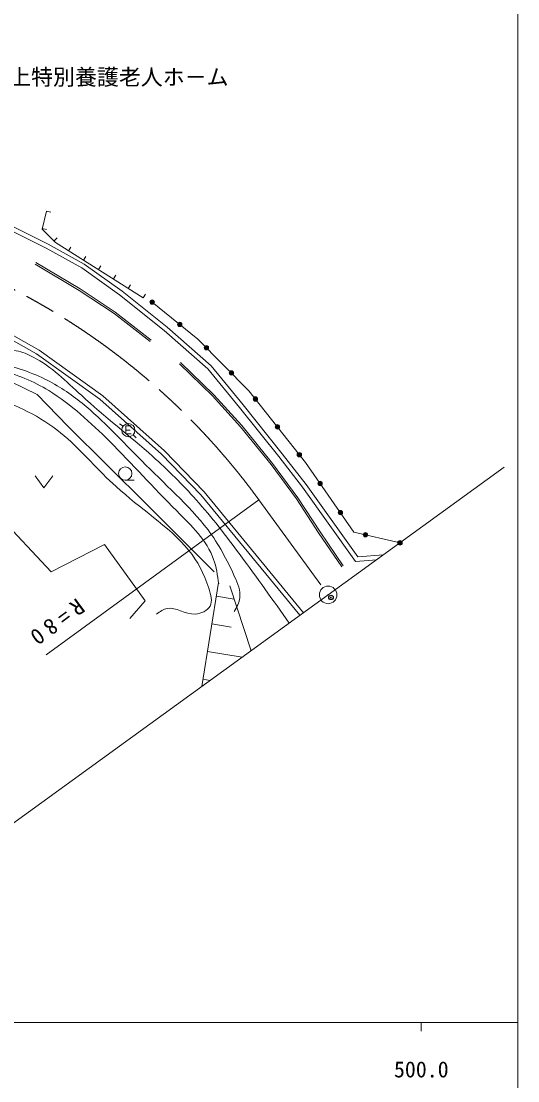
# Model space of a CAD drawing. Units: millimetres, scale not verified. Extents: x 40000 to 680000, y 20000 to 380000.
# Drawn here: x 522396 to 579000, y 198357 to 319199 of the extents above; entities that cross this region are included whole.
import ezdxf
from ezdxf.enums import TextEntityAlignment as Align

# ---------------------------------------------------------------- set-up
doc = ezdxf.new("R2010")
doc.units = ezdxf.units.MM
doc.header["$LTSCALE"] = 1000
doc.header["$PDMODE"] = 32
doc.header["$PDSIZE"] = 500
doc.linetypes.add('CHAIN', pattern=[18.5, 12, -1.5, 3.5, -1.5])
for name, color, linetype, lineweight in [('M-BGD', 7, 'Continuous', 13), ('M-BMK', 2, 'CHAIN', 13), ('M-BMK-SRVR', 3, 'Continuous', 13), ('M-STR-HTXT', 7, 'Continuous', 13), ('M-TTL-BAND', 7, 'Continuous', 13)]:
    doc.layers.add(name, color=color, linetype=linetype, lineweight=lineweight)
doc.layers.add('M-OTRS', color=6, linetype='Continuous')
doc.styles.add('ＭＳ ゴシック', font='')
doc.styles.get('ＭＳ ゴシック').set_extended_font_data('MS Gothic')

msp = doc.modelspace()

# ---------------------------------------------------------------- linework, layer by layer
at = {"layer": 'M-BGD'}
for p, q in [((525275, 297524), (524767, 295492)), ((525275, 297524), (525760, 297402)), ((519419, 296216), (525238, 293325)), ((519628, 296670), (525470, 293768)), ((524767, 295492), (526291, 293968)), ((524787, 295573), (525272, 295451)), ((525470, 293768), (529575, 291505)), ((526130, 294129), (526483, 294482)), ((526291, 293968), (536306, 287654)), ((525238, 293325), (529307, 291081)), ((527799, 293016), (528066, 293439)), ((523969, 291498), (529009, 288494)), ((524072, 291670), (529116, 288663)), ((529501, 291944), (529767, 292367)), ((529575, 291505), (533907, 288400)), ((531202, 290871), (531469, 291294)), ((529307, 291081), (533605, 288001)), ((532903, 289799), (533170, 290222)), ((534605, 288726), (534871, 289149)), ((529009, 288494), (532977, 285861)), ((529116, 288663), (533094, 286023)), ((533605, 288001), (538702, 283937)), ((533907, 288400), (539023, 284320)), ((536306, 287654), (536573, 288077)), ((537322, 287165), (542547, 282933)), ((517694, 285445), (524426, 281693)), ((532977, 285861), (537094, 282671)), ((533094, 286023), (537216, 282830)), ((517485, 284990), (524157, 281271)), ((539023, 284320), (544045, 279911)), ((538702, 283937), (543684, 279563)), ((542547, 282933), (548353, 277054)), ((524426, 281693), (531690, 276465)), ((524157, 281271), (531377, 276075)), ((540432, 280113), (544214, 276466)), ((540570, 280257), (544358, 276605)), ((543684, 279563), (547297, 275151)), ((544045, 279911), (547688, 275462)), ((519295, 279022), (524229, 276622)), ((548353, 277054), (554812, 268854)), ((524229, 276622), (527714, 273001)), ((531377, 276075), (538377, 269840)), ((531690, 276465), (538724, 270201)), ((544214, 276466), (547400, 272943)), ((544358, 276605), (547552, 273073)), ((547297, 275151), (551747, 269560)), ((547688, 275462), (552142, 269867)), ((534003, 273004), (533597, 273297)), ((525813, 256384), (510377, 272906)), ((527714, 273001), (536768, 264038)), ((534911, 273045), (534311, 273045)), ((534311, 273045), (534311, 272145)), ((534311, 272565), (534821, 272565)), ((534311, 272145), (534911, 272145)), ((535150, 272044), (535509, 271696)), ((547400, 272943), (550886, 268641)), ((547552, 273073), (551044, 268763)), ((538377, 269840), (542862, 265191)), ((538724, 270201), (543236, 265524)), ((551747, 269560), (554461, 266061)), ((552142, 269867), (554863, 266360)), ((550886, 268641), (553779, 264710)), ((551044, 268763), (553943, 264824)), ((554812, 268854), (560328, 260943)), ((523993, 267347), (524993, 265987)), ((524993, 265987), (525993, 267347)), ((534257, 266852), (535257, 266852)), ((554461, 266061), (560509, 257580)), ((554863, 266360), (560750, 258102)), ((542862, 265191), (554166, 251444)), ((543236, 265524), (554572, 251738)), ((553779, 264710), (556301, 260841)), ((553943, 264824), (556466, 260954)), ((536768, 264038), (544372, 256384)), ((556301, 260841), (558934, 256984)), ((556466, 260954), (559099, 257097)), ((560328, 260943), (565574, 259711)), ((531879, 259507), (525813, 256384)), ((536541, 253079), (531879, 259507)), ((560509, 257580), (562917, 257786)), ((560750, 258102), (563702, 258355)), ((542981, 243338), (544897, 255191)), ((546163, 254802), (548594, 247405)), ((534776, 251087), (536541, 253079)), ((544643, 253615), (546660, 253288)), ((544133, 250462), (546323, 250108)), ((543623, 247310), (547579, 246670)), ((543113, 244157), (543929, 244025))]:
    msp.add_line(p, q, dxfattribs=at)
for centre, radius in [((537322, 287165), 250), ((537322, 287165), 220), ((537322, 287165), 190), ((537322, 287165), 160), ((537322, 287165), 130), ((537322, 287165), 100), ((537322, 287165), 70), ((537322, 287165), 40), ((537322, 287165), 10), ((540466, 284619), 250), ((540466, 284619), 220), ((540466, 284619), 190), ((540466, 284619), 160), ((540466, 284619), 130), ((540466, 284619), 100), ((540466, 284619), 70), ((540466, 284619), 40), ((540466, 284619), 10), ((543508, 281960), 250), ((543508, 281960), 220), ((543508, 281960), 190), ((543508, 281960), 160), ((543508, 281960), 130), ((543508, 281960), 100), ((543508, 281960), 70), ((543508, 281960), 40), ((543508, 281960), 10), ((546351, 279082), 250), ((546351, 279082), 220), ((546351, 279082), 190), ((546351, 279082), 160), ((546351, 279082), 130), ((546351, 279082), 100), ((546351, 279082), 70), ((546351, 279082), 40), ((546351, 279082), 10), ((549094, 276114), 250), ((549094, 276114), 220), ((549094, 276114), 190), ((549094, 276114), 160), ((549094, 276114), 130), ((549094, 276114), 100), ((549094, 276114), 70), ((549094, 276114), 40), ((549094, 276114), 10), ((534611, 272565), 750), ((551597, 272936), 250), ((551597, 272936), 220), ((551597, 272936), 190), ((551597, 272936), 160), ((551597, 272936), 130), ((551597, 272936), 100), ((551597, 272936), 70), ((551597, 272936), 40), ((551597, 272936), 10), ((554100, 269758), 250), ((554100, 269758), 220), ((554100, 269758), 190), ((554100, 269758), 160), ((554100, 269758), 130), ((554100, 269758), 100), ((554100, 269758), 70), ((554100, 269758), 40), ((554100, 269758), 10), ((534257, 267612), 760), ((556468, 266479), 250), ((556468, 266479), 220), ((556468, 266479), 190), ((556468, 266479), 160), ((556468, 266479), 130), ((556468, 266479), 100), ((556468, 266479), 70), ((556468, 266479), 40), ((556468, 266479), 10), ((558782, 263160), 250), ((558782, 263160), 220), ((558782, 263160), 190), ((558782, 263160), 160), ((558782, 263160), 130), ((558782, 263160), 100), ((558782, 263160), 70), ((558782, 263160), 40), ((558782, 263160), 10), ((561636, 260636), 250), ((561636, 260636), 220), ((561636, 260636), 190), ((561636, 260636), 160), ((561636, 260636), 130), ((561636, 260636), 100), ((561636, 260636), 70), ((561636, 260636), 40), ((561636, 260636), 10), ((565574, 259711), 250), ((565574, 259711), 220), ((565574, 259711), 190), ((565574, 259711), 160), ((565574, 259711), 130), ((565574, 259711), 100), ((565574, 259711), 70), ((565574, 259711), 40), ((565574, 259711), 10)]:
    msp.add_circle(centre, radius, dxfattribs=at)
for points, knots in [([(505941, 282919), (506575, 282501), (507209, 282083), (507887, 281832), (509680, 281170), (511785, 281672), (513772, 281606), (515710, 281541), (517536, 280936), (519385, 280384), (521338, 279848), (523285, 279276), (525089, 278392), (526603, 277642), (528019, 276686), (529344, 275631), (531792, 273644), (533872, 271283), (536134, 269067), (538692, 266463), (541423, 264072), (543693, 261191), (544878, 259567), (545849, 257815), (546726, 255849), (547079, 255059), (547417, 254234), (547315, 253450), (547244, 252907), (546963, 252384), (546681, 251861)], [0, 0, 0, 0, 1, 1, 1, 2, 2, 2, 3, 3, 3, 4, 4, 4, 5, 5, 5, 6, 6, 6, 7, 7, 7, 8, 8, 8, 9, 9, 9, 10, 10, 10, 10]), ([(517077, 282598), (517380, 282304), (517684, 282010), (518027, 281828), (519097, 281260), (520554, 281771), (521830, 281602), (522525, 281510), (523166, 281215), (523776, 280878), (525859, 279827), (527515, 278116), (529253, 276532), (531905, 274057), (534739, 271932), (537401, 269561), (539114, 267984), (540783, 266357), (542335, 264627), (544127, 262630), (545764, 260495), (547360, 258335), (549258, 255766), (551098, 253160), (552938, 250554)], [0, 0, 0, 0, 1, 1, 1, 2, 2, 2, 3, 3, 3, 4, 4, 4, 5, 5, 5, 6, 6, 6, 7, 7, 7, 8, 8, 8, 8]), ([(502796, 277202), (504567, 278147), (506338, 279092), (508228, 279556), (510428, 280096), (512788, 279986), (515109, 279873), (516742, 279794), (518355, 279713), (519928, 279375), (521904, 278929), (523805, 278115), (525542, 277067), (528110, 275495), (530298, 273409), (532467, 271318), (535048, 268678), (537453, 266029), (540117, 263351), (541792, 261667), (543570, 259971), (544327, 257828), (544638, 256947), (544777, 255991), (544916, 255034)], [0, 0, 0, 0, 1, 1, 1, 2, 2, 2, 3, 3, 3, 4, 4, 4, 5, 5, 5, 6, 6, 6, 7, 7, 7, 8, 8, 8, 8]), ([(504176, 270964), (505601, 272498), (507026, 274032), (508793, 274993), (510616, 275984), (512803, 276364), (514949, 276441), (516522, 276498), (518073, 276392), (519566, 276034), (522419, 275322), (525040, 273789), (527307, 271915), (529419, 270089), (531150, 267953), (533237, 266121), (535930, 263611), (539106, 261707), (541521, 258833), (542481, 257615), (543231, 256271), (543784, 254532), (544020, 253816), (544222, 253037), (543920, 252495), (543638, 251969), (542923, 251621), (542245, 251590), (541078, 251537), (540020, 252422), (539031, 252224), (538615, 252140), (538212, 251865), (537809, 251590)], [0, 0, 0, 0, 1, 1, 1, 2, 2, 2, 3, 3, 3, 4, 4, 4, 5, 5, 5, 6, 6, 6, 7, 7, 7, 8, 8, 8, 9, 9, 9, 10, 10, 10, 11, 11, 11, 11])]:
    msp.add_open_spline(points, degree=3, knots=knots, dxfattribs=at)
at = {"layer": 'M-BMK'}
msp.add_line((549493, 264606), (557379, 253772), dxfattribs=at)
msp.add_arc((484810, 217531), 80000, 36.04672, 96.87045, dxfattribs=at)
at = {"layer": 'M-BMK-SRVR'}
for p, q in [((577461, 268326), (557379, 253772)), ((557379, 253772), (513045, 221643))]:
    msp.add_line(p, q, dxfattribs=at)
for radius in [1000, 40]:
    msp.add_circle((557379, 253772), radius, dxfattribs=at)
at = {"layer": 'M-OTRS'}
msp.add_point((557707, 253481), dxfattribs=at)
at = {"layer": 'M-STR-HTXT'}
msp.add_line((525237, 246953), (549493, 264606), dxfattribs=at)
at = {"layer": 'M-TTL-BAND'}
for p, q in [((579000, 20000), (579000, 370000)), ((40000, 205000), (579000, 205000)), ((568000, 205000), (568000, 204000))]:
    msp.add_line(p, q, dxfattribs=at)

# ---------------------------------------------------------------- texts
at = {"layer": 'M-BGD', "style": 'ＭＳ ゴシック'}
msp.add_text('川上特別養護老人ホ－ム', height=1833, dxfattribs=at).set_placement((518524, 311364), align=Align.BOTTOM_LEFT)
at = {"layer": 'M-STR-HTXT', "insert": (528717, 253504), "char_height": 1833, "attachment_point": 7, "rotation": 216.6, "style": 'ＭＳ ゴシック'}
msp.add_mtext('\\T1.5;R=80', dxfattribs=at)
at = {"layer": 'M-TTL-BAND', "style": 'ＭＳ ゴシック'}
msp.add_text('500.0', height=1833, dxfattribs=at).set_placement((568000, 198195), align=Align.BOTTOM_CENTER)

doc.saveas('drawing.dxf')
